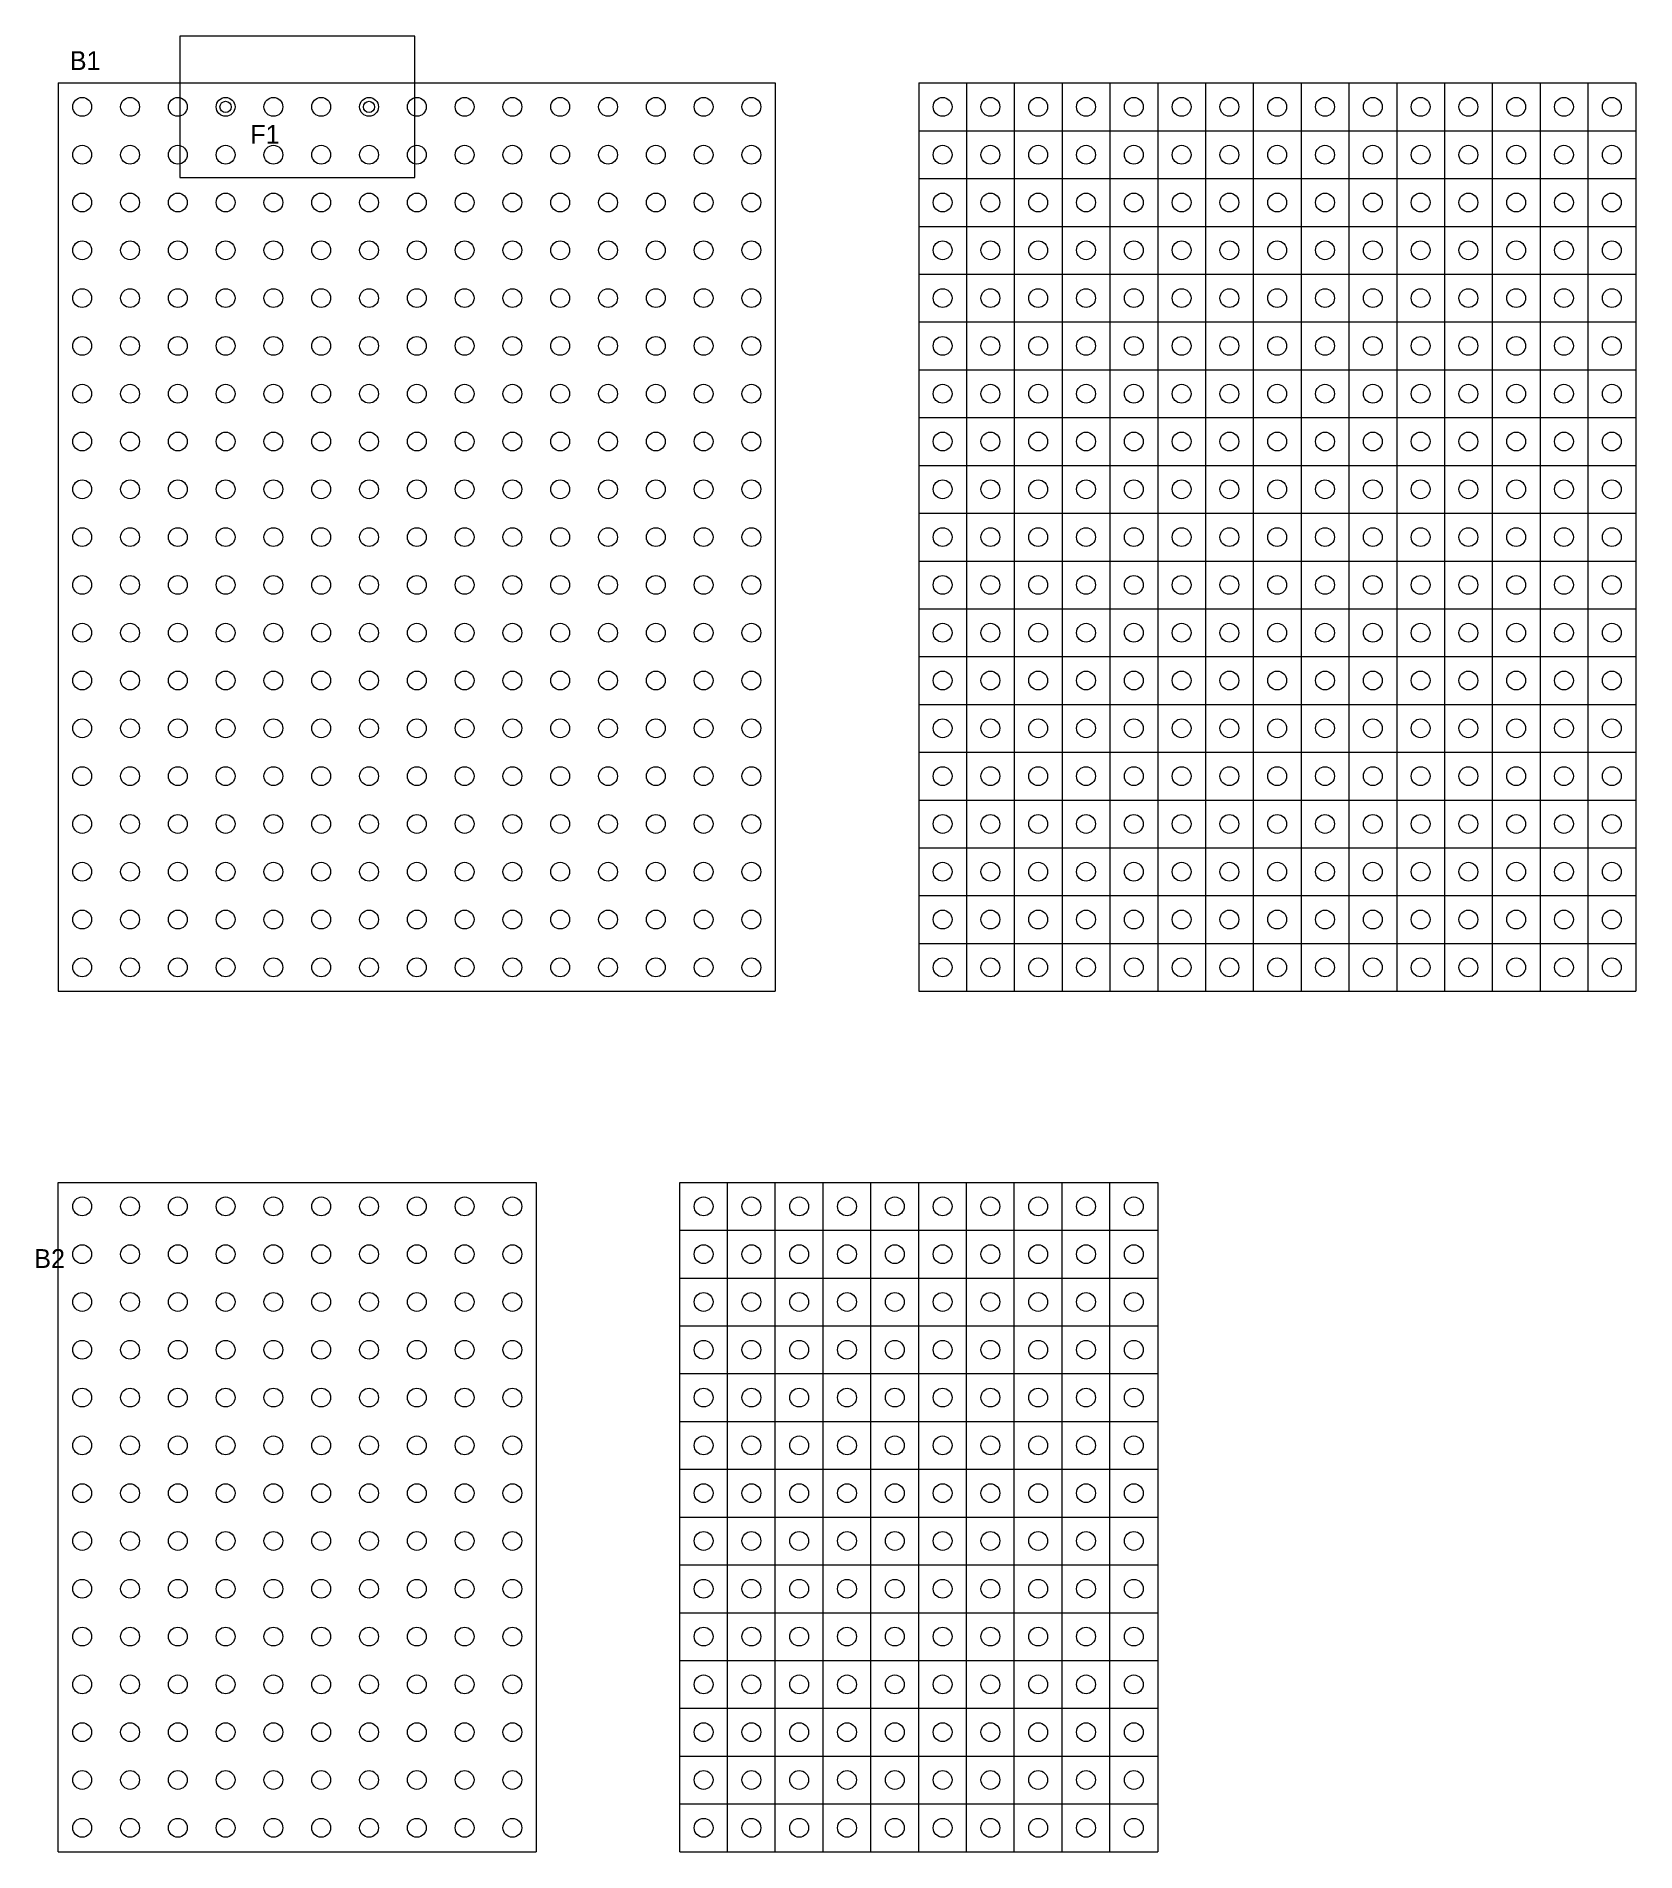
# Model space of a CAD drawing. Extents: x -2.4 to 82.6, y -47 to 49.5.
import ezdxf

# ---------------------------------------------------------------- set-up
doc = ezdxf.new("R2010")
doc.units = 0
doc.layers.add('fuse', color=96, linetype='CONTINUOUS', lineweight=15, true_color=0x006c00)
doc.layers.add('universal_board', color=253, linetype='CONTINUOUS', lineweight=15, true_color=0xa0a0a4)
doc.styles.add('azomix', font='azomix')
doc.styles.add('kst32b', font='kst32b')

msp = doc.modelspace()

# ---------------------------------------------------------------- linework, layer by layer
at = {"layer": 'fuse'}
for p, q in [((17.68, 49.47), (5.18, 49.47)), ((5.18, 49.47), (5.18, 41.97)), ((17.68, 41.97), (17.68, 49.47)), ((5.18, 41.97), (17.68, 41.97))]:
    msp.add_line(p, q, dxfattribs=at)
for centre in [(7.62, 45.72), (15.24, 45.72)]:
    msp.add_circle(centre, 0.3, dxfattribs=at)
at = {"layer": 'universal_board'}
for p, q in [((-1.27, 46.99), (-1.27, -1.27)), ((-1.27, 46.99), (36.83, 46.99)), ((36.83, 46.99), (36.83, -1.27)), ((44.45, 46.99), (44.45, -1.27)), ((44.45, 46.99), (82.55, 46.99)), ((46.99, 46.99), (46.99, -1.27)), ((49.53, 46.99), (49.53, -1.27)), ((52.07, 46.99), (52.07, -1.27)), ((54.61, 46.99), (54.61, -1.27)), ((57.15, 46.99), (57.15, -1.27)), ((59.69, 46.99), (59.69, -1.27)), ((62.23, 46.99), (62.23, -1.27)), ((64.77, 46.99), (64.77, -1.27)), ((67.31, 46.99), (67.31, -1.27)), ((69.85, 46.99), (69.85, -1.27)), ((72.39, 46.99), (72.39, -1.27)), ((74.93, 46.99), (74.93, -1.27)), ((77.47, 46.99), (77.47, -1.27)), ((80.01, 46.99), (80.01, -1.27)), ((82.55, 46.99), (82.55, -1.27)), ((44.45, 44.45), (82.55, 44.45)), ((44.45, 41.91), (82.55, 41.91)), ((44.45, 39.37), (82.55, 39.37)), ((44.45, 36.83), (82.55, 36.83)), ((44.45, 34.29), (82.55, 34.29)), ((44.45, 31.75), (82.55, 31.75)), ((44.45, 29.21), (82.55, 29.21)), ((44.45, 26.67), (82.55, 26.67)), ((44.45, 24.13), (82.55, 24.13)), ((44.45, 21.59), (82.55, 21.59)), ((44.45, 19.05), (82.55, 19.05)), ((44.45, 16.51), (82.55, 16.51)), ((44.45, 13.97), (82.55, 13.97)), ((44.45, 11.43), (82.55, 11.43)), ((44.45, 8.89), (82.55, 8.89)), ((44.45, 6.35), (82.55, 6.35)), ((44.45, 3.81), (82.55, 3.81)), ((44.45, 1.27), (82.55, 1.27)), ((-1.27, -1.27), (36.83, -1.27)), ((44.45, -1.27), (82.55, -1.27)), ((-1.27, -46.99), (-1.27, -11.43)), ((-1.27, -11.43), (24.13, -11.43)), ((24.13, -11.43), (24.13, -46.99)), ((31.75, -46.99), (31.75, -11.43)), ((31.75, -11.43), (57.15, -11.43)), ((34.29, -46.99), (34.29, -11.43)), ((36.83, -46.99), (36.83, -11.43)), ((39.37, -46.99), (39.37, -11.43)), ((41.91, -46.99), (41.91, -11.43)), ((44.45, -46.99), (44.45, -11.43)), ((46.99, -46.99), (46.99, -11.43)), ((49.53, -46.99), (49.53, -11.43)), ((52.07, -46.99), (52.07, -11.43)), ((54.61, -46.99), (54.61, -11.43)), ((57.15, -11.43), (57.15, -46.99)), ((31.75, -13.97), (57.15, -13.97)), ((31.75, -16.51), (57.15, -16.51)), ((31.75, -19.05), (57.15, -19.05)), ((31.75, -21.59), (57.15, -21.59)), ((31.75, -24.13), (57.15, -24.13)), ((31.75, -26.67), (57.15, -26.67)), ((31.75, -29.21), (57.15, -29.21)), ((31.75, -31.75), (57.15, -31.75)), ((31.75, -34.29), (57.15, -34.29)), ((31.75, -36.83), (57.15, -36.83)), ((31.75, -39.37), (57.15, -39.37)), ((31.75, -41.91), (57.15, -41.91)), ((31.75, -44.45), (57.15, -44.45)), ((-1.27, -46.99), (24.13, -46.99)), ((31.75, -46.99), (57.15, -46.99))]:
    msp.add_line(p, q, dxfattribs=at)
for centre in [(0, 45.72), (2.54, 45.72), (5.08, 45.72), (7.62, 45.72), (10.16, 45.72), (12.7, 45.72), (15.24, 45.72), (17.78, 45.72), (20.32, 45.72), (22.86, 45.72), (25.4, 45.72), (27.94, 45.72), (30.48, 45.72), (33.02, 45.72), (35.56, 45.72), (45.72, 45.72), (48.26, 45.72), (50.8, 45.72), (53.34, 45.72), (55.88, 45.72), (58.42, 45.72), (60.96, 45.72), (63.5, 45.72), (66.04, 45.72), (68.58, 45.72), (71.12, 45.72), (73.66, 45.72), (76.2, 45.72), (78.74, 45.72), (81.28, 45.72), (0, 43.18), (2.54, 43.18), (5.08, 43.18), (7.62, 43.18), (10.16, 43.18), (12.7, 43.18), (15.24, 43.18), (17.78, 43.18), (20.32, 43.18), (22.86, 43.18), (25.4, 43.18), (27.94, 43.18), (30.48, 43.18), (33.02, 43.18), (35.56, 43.18), (45.72, 43.18), (48.26, 43.18), (50.8, 43.18), (53.34, 43.18), (55.88, 43.18), (58.42, 43.18), (60.96, 43.18), (63.5, 43.18), (66.04, 43.18), (68.58, 43.18), (71.12, 43.18), (73.66, 43.18), (76.2, 43.18), (78.74, 43.18), (81.28, 43.18), (0, 40.64), (2.54, 40.64), (5.08, 40.64), (7.62, 40.64), (10.16, 40.64), (12.7, 40.64), (15.24, 40.64), (17.78, 40.64), (20.32, 40.64), (22.86, 40.64), (25.4, 40.64), (27.94, 40.64), (30.48, 40.64), (33.02, 40.64), (35.56, 40.64), (45.72, 40.64), (48.26, 40.64), (50.8, 40.64), (53.34, 40.64), (55.88, 40.64), (58.42, 40.64), (60.96, 40.64), (63.5, 40.64), (66.04, 40.64), (68.58, 40.64), (71.12, 40.64), (73.66, 40.64), (76.2, 40.64), (78.74, 40.64), (81.28, 40.64), (0, 38.1), (2.54, 38.1), (5.08, 38.1), (7.62, 38.1), (10.16, 38.1), (12.7, 38.1), (15.24, 38.1), (17.78, 38.1), (20.32, 38.1), (22.86, 38.1), (25.4, 38.1), (27.94, 38.1), (30.48, 38.1), (33.02, 38.1), (35.56, 38.1), (45.72, 38.1), (48.26, 38.1), (50.8, 38.1), (53.34, 38.1), (55.88, 38.1), (58.42, 38.1), (60.96, 38.1), (63.5, 38.1), (66.04, 38.1), (68.58, 38.1), (71.12, 38.1), (73.66, 38.1), (76.2, 38.1), (78.74, 38.1), (81.28, 38.1), (0, 35.56), (2.54, 35.56), (5.08, 35.56), (7.62, 35.56), (10.16, 35.56), (12.7, 35.56), (15.24, 35.56), (17.78, 35.56), (20.32, 35.56), (22.86, 35.56), (25.4, 35.56), (27.94, 35.56), (30.48, 35.56), (33.02, 35.56), (35.56, 35.56), (45.72, 35.56), (48.26, 35.56), (50.8, 35.56), (53.34, 35.56), (55.88, 35.56), (58.42, 35.56), (60.96, 35.56), (63.5, 35.56), (66.04, 35.56), (68.58, 35.56), (71.12, 35.56), (73.66, 35.56), (76.2, 35.56), (78.74, 35.56), (81.28, 35.56), (0, 33.02), (2.54, 33.02), (5.08, 33.02), (7.62, 33.02), (10.16, 33.02), (12.7, 33.02), (15.24, 33.02), (17.78, 33.02), (20.32, 33.02), (22.86, 33.02), (25.4, 33.02), (27.94, 33.02), (30.48, 33.02), (33.02, 33.02), (35.56, 33.02), (45.72, 33.02), (48.26, 33.02), (50.8, 33.02), (53.34, 33.02), (55.88, 33.02), (58.42, 33.02), (60.96, 33.02), (63.5, 33.02), (66.04, 33.02), (68.58, 33.02), (71.12, 33.02), (73.66, 33.02), (76.2, 33.02), (78.74, 33.02), (81.28, 33.02), (0, 30.48), (2.54, 30.48), (5.08, 30.48), (7.62, 30.48), (10.16, 30.48), (12.7, 30.48), (15.24, 30.48), (17.78, 30.48), (20.32, 30.48), (22.86, 30.48), (25.4, 30.48), (27.94, 30.48), (30.48, 30.48), (33.02, 30.48), (35.56, 30.48), (45.72, 30.48), (48.26, 30.48), (50.8, 30.48), (53.34, 30.48), (55.88, 30.48), (58.42, 30.48), (60.96, 30.48), (63.5, 30.48), (66.04, 30.48), (68.58, 30.48), (71.12, 30.48), (73.66, 30.48), (76.2, 30.48), (78.74, 30.48), (81.28, 30.48), (0, 27.94), (2.54, 27.94), (5.08, 27.94), (7.62, 27.94), (10.16, 27.94), (12.7, 27.94), (15.24, 27.94), (17.78, 27.94), (20.32, 27.94), (22.86, 27.94), (25.4, 27.94), (27.94, 27.94), (30.48, 27.94), (33.02, 27.94), (35.56, 27.94), (45.72, 27.94), (48.26, 27.94), (50.8, 27.94), (53.34, 27.94), (55.88, 27.94), (58.42, 27.94), (60.96, 27.94), (63.5, 27.94), (66.04, 27.94), (68.58, 27.94), (71.12, 27.94), (73.66, 27.94), (76.2, 27.94), (78.74, 27.94), (81.28, 27.94), (0, 25.4), (2.54, 25.4), (5.08, 25.4), (7.62, 25.4), (10.16, 25.4), (12.7, 25.4), (15.24, 25.4), (17.78, 25.4), (20.32, 25.4), (22.86, 25.4), (25.4, 25.4), (27.94, 25.4), (30.48, 25.4), (33.02, 25.4), (35.56, 25.4), (45.72, 25.4), (48.26, 25.4), (50.8, 25.4), (53.34, 25.4), (55.88, 25.4), (58.42, 25.4), (60.96, 25.4), (63.5, 25.4), (66.04, 25.4), (68.58, 25.4), (71.12, 25.4), (73.66, 25.4), (76.2, 25.4), (78.74, 25.4), (81.28, 25.4), (0, 22.86), (2.54, 22.86), (5.08, 22.86), (7.62, 22.86), (10.16, 22.86), (12.7, 22.86), (15.24, 22.86), (17.78, 22.86), (20.32, 22.86), (22.86, 22.86), (25.4, 22.86), (27.94, 22.86), (30.48, 22.86), (33.02, 22.86), (35.56, 22.86), (45.72, 22.86), (48.26, 22.86), (50.8, 22.86), (53.34, 22.86), (55.88, 22.86), (58.42, 22.86), (60.96, 22.86), (63.5, 22.86), (66.04, 22.86), (68.58, 22.86), (71.12, 22.86), (73.66, 22.86), (76.2, 22.86), (78.74, 22.86), (81.28, 22.86), (0, 20.32), (2.54, 20.32), (5.08, 20.32), (7.62, 20.32), (10.16, 20.32), (12.7, 20.32), (15.24, 20.32), (17.78, 20.32), (20.32, 20.32), (22.86, 20.32), (25.4, 20.32), (27.94, 20.32), (30.48, 20.32), (33.02, 20.32), (35.56, 20.32), (45.72, 20.32), (48.26, 20.32), (50.8, 20.32), (53.34, 20.32), (55.88, 20.32), (58.42, 20.32), (60.96, 20.32), (63.5, 20.32), (66.04, 20.32), (68.58, 20.32), (71.12, 20.32), (73.66, 20.32), (76.2, 20.32), (78.74, 20.32), (81.28, 20.32), (0, 17.78), (2.54, 17.78), (5.08, 17.78), (7.62, 17.78), (10.16, 17.78), (12.7, 17.78), (15.24, 17.78), (17.78, 17.78), (20.32, 17.78), (22.86, 17.78), (25.4, 17.78), (27.94, 17.78), (30.48, 17.78), (33.02, 17.78), (35.56, 17.78), (45.72, 17.78), (48.26, 17.78), (50.8, 17.78), (53.34, 17.78), (55.88, 17.78), (58.42, 17.78), (60.96, 17.78), (63.5, 17.78), (66.04, 17.78), (68.58, 17.78), (71.12, 17.78), (73.66, 17.78), (76.2, 17.78), (78.74, 17.78), (81.28, 17.78), (0, 15.24), (2.54, 15.24), (5.08, 15.24), (7.62, 15.24), (10.16, 15.24), (12.7, 15.24), (15.24, 15.24), (17.78, 15.24), (20.32, 15.24), (22.86, 15.24), (25.4, 15.24), (27.94, 15.24), (30.48, 15.24), (33.02, 15.24), (35.56, 15.24), (45.72, 15.24), (48.26, 15.24), (50.8, 15.24), (53.34, 15.24), (55.88, 15.24), (58.42, 15.24), (60.96, 15.24), (63.5, 15.24), (66.04, 15.24), (68.58, 15.24), (71.12, 15.24), (73.66, 15.24), (76.2, 15.24), (78.74, 15.24), (81.28, 15.24), (0, 12.7), (2.54, 12.7), (5.08, 12.7), (7.62, 12.7), (10.16, 12.7), (12.7, 12.7), (15.24, 12.7), (17.78, 12.7), (20.32, 12.7), (22.86, 12.7), (25.4, 12.7), (27.94, 12.7), (30.48, 12.7), (33.02, 12.7), (35.56, 12.7), (45.72, 12.7), (48.26, 12.7), (50.8, 12.7), (53.34, 12.7), (55.88, 12.7), (58.42, 12.7), (60.96, 12.7), (63.5, 12.7), (66.04, 12.7), (68.58, 12.7), (71.12, 12.7), (73.66, 12.7), (76.2, 12.7), (78.74, 12.7), (81.28, 12.7), (0, 10.16), (2.54, 10.16), (5.08, 10.16), (7.62, 10.16), (10.16, 10.16), (12.7, 10.16), (15.24, 10.16), (17.78, 10.16), (20.32, 10.16), (22.86, 10.16), (25.4, 10.16), (27.94, 10.16), (30.48, 10.16), (33.02, 10.16), (35.56, 10.16), (45.72, 10.16), (48.26, 10.16), (50.8, 10.16), (53.34, 10.16), (55.88, 10.16), (58.42, 10.16), (60.96, 10.16), (63.5, 10.16), (66.04, 10.16), (68.58, 10.16), (71.12, 10.16), (73.66, 10.16), (76.2, 10.16), (78.74, 10.16), (81.28, 10.16), (0, 7.62), (2.54, 7.62), (5.08, 7.62), (7.62, 7.62), (10.16, 7.62), (12.7, 7.62), (15.24, 7.62), (17.78, 7.62), (20.32, 7.62), (22.86, 7.62), (25.4, 7.62), (27.94, 7.62), (30.48, 7.62), (33.02, 7.62), (35.56, 7.62), (45.72, 7.62), (48.26, 7.62), (50.8, 7.62), (53.34, 7.62), (55.88, 7.62), (58.42, 7.62), (60.96, 7.62), (63.5, 7.62), (66.04, 7.62), (68.58, 7.62), (71.12, 7.62), (73.66, 7.62), (76.2, 7.62), (78.74, 7.62), (81.28, 7.62), (0, 5.08), (2.54, 5.08), (5.08, 5.08), (7.62, 5.08), (10.16, 5.08), (12.7, 5.08), (15.24, 5.08), (17.78, 5.08), (20.32, 5.08), (22.86, 5.08), (25.4, 5.08), (27.94, 5.08), (30.48, 5.08), (33.02, 5.08), (35.56, 5.08), (45.72, 5.08), (48.26, 5.08), (50.8, 5.08), (53.34, 5.08), (55.88, 5.08), (58.42, 5.08), (60.96, 5.08), (63.5, 5.08), (66.04, 5.08), (68.58, 5.08), (71.12, 5.08), (73.66, 5.08), (76.2, 5.08), (78.74, 5.08), (81.28, 5.08), (0, 2.54), (2.54, 2.54), (5.08, 2.54), (7.62, 2.54), (10.16, 2.54), (12.7, 2.54), (15.24, 2.54), (17.78, 2.54), (20.32, 2.54), (22.86, 2.54), (25.4, 2.54), (27.94, 2.54), (30.48, 2.54), (33.02, 2.54), (35.56, 2.54), (45.72, 2.54), (48.26, 2.54), (50.8, 2.54), (53.34, 2.54), (55.88, 2.54), (58.42, 2.54), (60.96, 2.54), (63.5, 2.54), (66.04, 2.54), (68.58, 2.54), (71.12, 2.54), (73.66, 2.54), (76.2, 2.54), (78.74, 2.54), (81.28, 2.54), (0, 0), (2.54, 0), (5.08, 0), (7.62, 0), (10.16, 0), (12.7, 0), (15.24, 0), (17.78, 0), (20.32, 0), (22.86, 0), (25.4, 0), (27.94, 0), (30.48, 0), (33.02, 0), (35.56, 0), (45.72, 0), (48.26, 0), (50.8, 0), (53.34, 0), (55.88, 0), (58.42, 0), (60.96, 0), (63.5, 0), (66.04, 0), (68.58, 0), (71.12, 0), (73.66, 0), (76.2, 0), (78.74, 0), (81.28, 0), (0, -12.7), (2.54, -12.7), (5.08, -12.7), (7.62, -12.7), (10.16, -12.7), (12.7, -12.7), (15.24, -12.7), (17.78, -12.7), (20.32, -12.7), (22.86, -12.7), (33.02, -12.7), (35.56, -12.7), (38.1, -12.7), (40.64, -12.7), (43.18, -12.7), (45.72, -12.7), (48.26, -12.7), (50.8, -12.7), (53.34, -12.7), (55.88, -12.7), (0, -15.24), (2.54, -15.24), (5.08, -15.24), (7.62, -15.24), (10.16, -15.24), (12.7, -15.24), (15.24, -15.24), (17.78, -15.24), (20.32, -15.24), (22.86, -15.24), (33.02, -15.24), (35.56, -15.24), (38.1, -15.24), (40.64, -15.24), (43.18, -15.24), (45.72, -15.24), (48.26, -15.24), (50.8, -15.24), (53.34, -15.24), (55.88, -15.24), (0, -17.78), (2.54, -17.78), (5.08, -17.78), (7.62, -17.78), (10.16, -17.78), (12.7, -17.78), (15.24, -17.78), (17.78, -17.78), (20.32, -17.78), (22.86, -17.78), (33.02, -17.78), (35.56, -17.78), (38.1, -17.78), (40.64, -17.78), (43.18, -17.78), (45.72, -17.78), (48.26, -17.78), (50.8, -17.78), (53.34, -17.78), (55.88, -17.78), (0, -20.32), (2.54, -20.32), (5.08, -20.32), (7.62, -20.32), (10.16, -20.32), (12.7, -20.32), (15.24, -20.32), (17.78, -20.32), (20.32, -20.32), (22.86, -20.32), (33.02, -20.32), (35.56, -20.32), (38.1, -20.32), (40.64, -20.32), (43.18, -20.32), (45.72, -20.32), (48.26, -20.32), (50.8, -20.32), (53.34, -20.32), (55.88, -20.32), (0, -22.86), (2.54, -22.86), (5.08, -22.86), (7.62, -22.86), (10.16, -22.86), (12.7, -22.86), (15.24, -22.86), (17.78, -22.86), (20.32, -22.86), (22.86, -22.86), (33.02, -22.86), (35.56, -22.86), (38.1, -22.86), (40.64, -22.86), (43.18, -22.86), (45.72, -22.86), (48.26, -22.86), (50.8, -22.86), (53.34, -22.86), (55.88, -22.86), (0, -25.4), (2.54, -25.4), (5.08, -25.4), (7.62, -25.4), (10.16, -25.4), (12.7, -25.4), (15.24, -25.4), (17.78, -25.4), (20.32, -25.4), (22.86, -25.4), (33.02, -25.4), (35.56, -25.4), (38.1, -25.4), (40.64, -25.4), (43.18, -25.4), (45.72, -25.4), (48.26, -25.4), (50.8, -25.4), (53.34, -25.4), (55.88, -25.4), (0, -27.94), (2.54, -27.94), (5.08, -27.94), (7.62, -27.94), (10.16, -27.94), (12.7, -27.94), (15.24, -27.94), (17.78, -27.94), (20.32, -27.94), (22.86, -27.94), (33.02, -27.94), (35.56, -27.94), (38.1, -27.94), (40.64, -27.94), (43.18, -27.94), (45.72, -27.94), (48.26, -27.94), (50.8, -27.94), (53.34, -27.94), (55.88, -27.94), (0, -30.48), (2.54, -30.48), (5.08, -30.48), (7.62, -30.48), (10.16, -30.48), (12.7, -30.48), (15.24, -30.48), (17.78, -30.48), (20.32, -30.48), (22.86, -30.48), (33.02, -30.48), (35.56, -30.48), (38.1, -30.48), (40.64, -30.48), (43.18, -30.48), (45.72, -30.48), (48.26, -30.48), (50.8, -30.48), (53.34, -30.48), (55.88, -30.48), (0, -33.02), (2.54, -33.02), (5.08, -33.02), (7.62, -33.02), (10.16, -33.02), (12.7, -33.02), (15.24, -33.02), (17.78, -33.02), (20.32, -33.02), (22.86, -33.02), (33.02, -33.02), (35.56, -33.02), (38.1, -33.02), (40.64, -33.02), (43.18, -33.02), (45.72, -33.02), (48.26, -33.02), (50.8, -33.02), (53.34, -33.02), (55.88, -33.02), (0, -35.56), (2.54, -35.56), (5.08, -35.56), (7.62, -35.56), (10.16, -35.56), (12.7, -35.56), (15.24, -35.56), (17.78, -35.56), (20.32, -35.56), (22.86, -35.56), (33.02, -35.56), (35.56, -35.56), (38.1, -35.56), (40.64, -35.56), (43.18, -35.56), (45.72, -35.56), (48.26, -35.56), (50.8, -35.56), (53.34, -35.56), (55.88, -35.56), (0, -38.1), (2.54, -38.1), (5.08, -38.1), (7.62, -38.1), (10.16, -38.1), (12.7, -38.1), (15.24, -38.1), (17.78, -38.1), (20.32, -38.1), (22.86, -38.1), (33.02, -38.1), (35.56, -38.1), (38.1, -38.1), (40.64, -38.1), (43.18, -38.1), (45.72, -38.1), (48.26, -38.1), (50.8, -38.1), (53.34, -38.1), (55.88, -38.1), (0, -40.64), (2.54, -40.64), (5.08, -40.64), (7.62, -40.64), (10.16, -40.64), (12.7, -40.64), (15.24, -40.64), (17.78, -40.64), (20.32, -40.64), (22.86, -40.64), (33.02, -40.64), (35.56, -40.64), (38.1, -40.64), (40.64, -40.64), (43.18, -40.64), (45.72, -40.64), (48.26, -40.64), (50.8, -40.64), (53.34, -40.64), (55.88, -40.64), (0, -43.18), (2.54, -43.18), (5.08, -43.18), (7.62, -43.18), (10.16, -43.18), (12.7, -43.18), (15.24, -43.18), (17.78, -43.18), (20.32, -43.18), (22.86, -43.18), (33.02, -43.18), (35.56, -43.18), (38.1, -43.18), (40.64, -43.18), (43.18, -43.18), (45.72, -43.18), (48.26, -43.18), (50.8, -43.18), (53.34, -43.18), (55.88, -43.18), (0, -45.72), (2.54, -45.72), (5.08, -45.72), (7.62, -45.72), (10.16, -45.72), (12.7, -45.72), (15.24, -45.72), (17.78, -45.72), (20.32, -45.72), (22.86, -45.72), (33.02, -45.72), (35.56, -45.72), (38.1, -45.72), (40.64, -45.72), (43.18, -45.72), (45.72, -45.72), (48.26, -45.72), (50.8, -45.72), (53.34, -45.72), (55.88, -45.72)]:
    msp.add_circle(centre, 0.5, dxfattribs=at)

# ---------------------------------------------------------------- texts
at = {"layer": 'fuse', "insert": (8.931, 44.259), "char_height": 1, "width": 0.91111, "attachment_point": 4, "line_spacing_factor": 1.54, "style": 'azomix'}
msp.add_mtext('F1', dxfattribs=at)
at = {"layer": 'universal_board', "char_height": 1, "attachment_point": 4, "line_spacing_factor": 1.54, "style": 'kst32b'}
for s, insert, width in [('B1', (-0.661, 48.18), 1.20222), ('B2', (-2.549, -15.472), 1.30667)]:
    msp.add_mtext(s, dxfattribs=dict(at, insert=insert, width=width))

doc.saveas('drawing.dxf')
